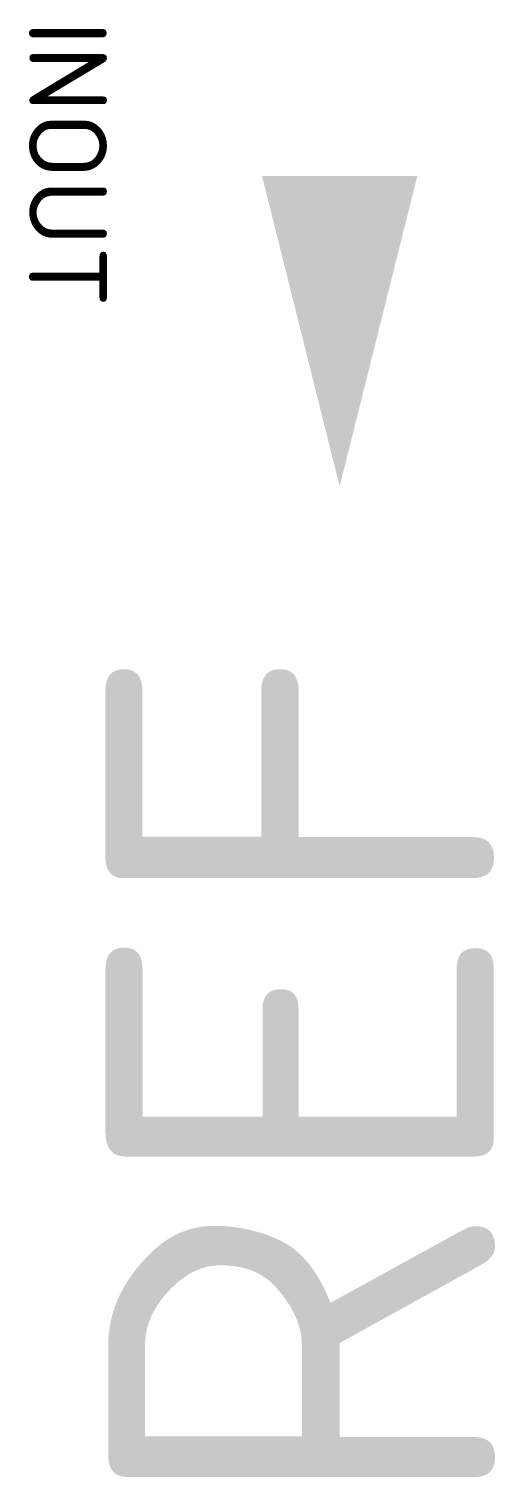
# Model space of a CAD drawing. Header units: millimetres. Extents: x 73 to 76, y 195.62 to 204.95.
import ezdxf
from ezdxf.enums import TextEntityAlignment as Align

# ---------------------------------------------------------------- set-up
doc = ezdxf.new("R2010")
doc.units = ezdxf.units.MM
doc.styles.get("Standard").update_dxf_attribs({"font": 'isocpeur.ttf', "height": 2.25})

msp = doc.modelspace()

# ---------------------------------------------------------------- linework, layer by layer
at = {"linetype": 'Continuous'}
msp.add_solid([(75.5, 204), (74.5, 204), (75, 202)], dxfattribs=at)

# ---------------------------------------------------------------- texts
at = {"linetype": 'Continuous', "flags": 1}
msp.add_attdef('INOUT', (73, 205), 'OUT', height=0.5, rotation=270, dxfattribs=at)
at = {"linetype": 'Continuous'}
msp.add_attdef('REF', text='', height=2.5, rotation=90, dxfattribs=at).set_placement((76, 201), align=Align.RIGHT)

doc.saveas('drawing.dxf')
